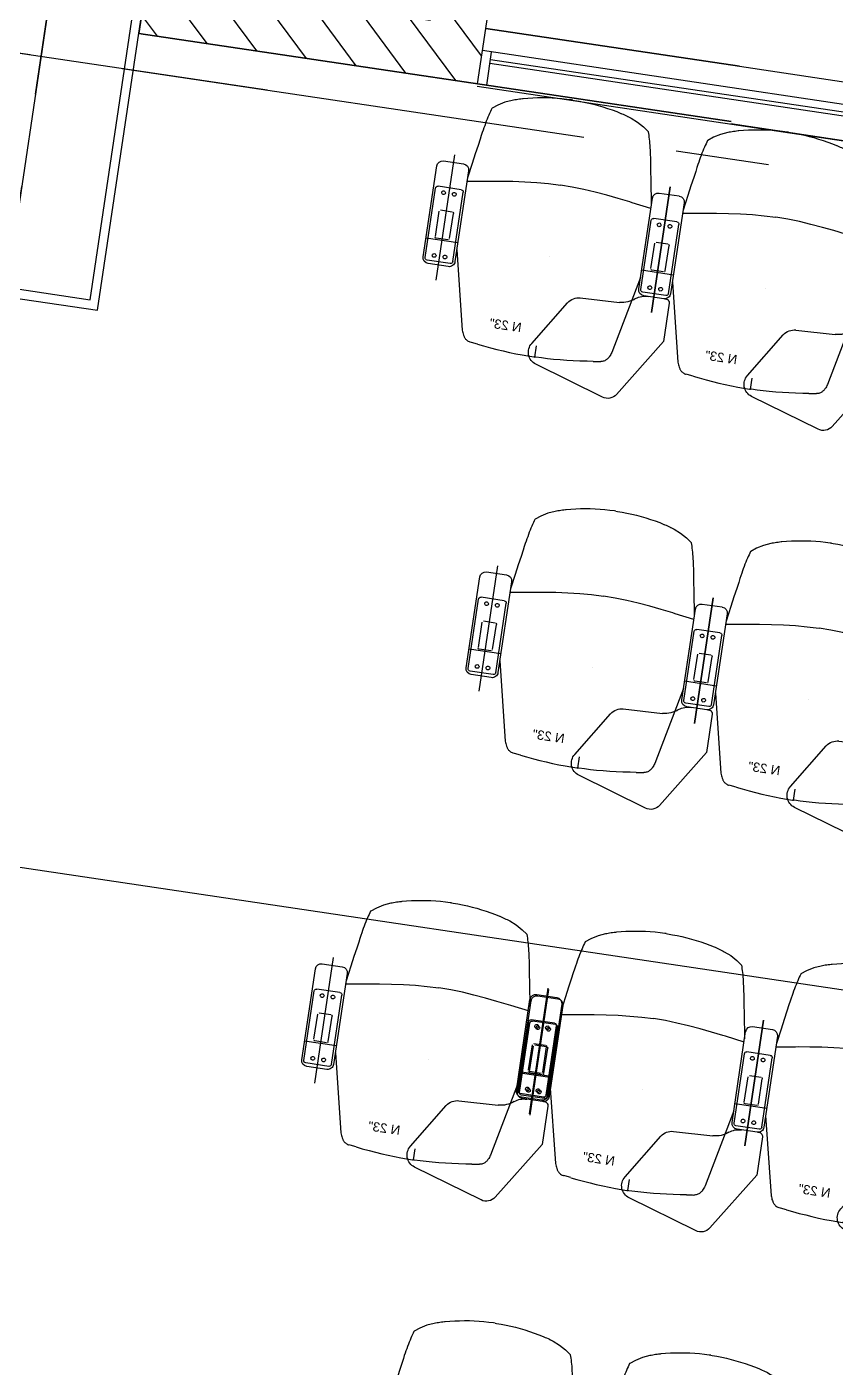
# Model space of a CAD drawing. Header units: millimetres. Extents: x 338 to 506, y 179 to 335.
# Drawn here: x 394.654 to 396.823, y 248.609 to 252.203 of the extents above; entities that cross this region are included whole.
import ezdxf

# ---------------------------------------------------------------- set-up
doc = ezdxf.new("R2010")
doc.units = ezdxf.units.MM
doc.linetypes.add('CENTER', pattern=[2, 1.25, -0.25, 0.25, -0.25])
doc.linetypes.add('DASHED2', pattern=[0.375, 0.25, -0.125])
for name, color, linetype in [('COLUMNAS', 252, 'Continuous'), ('CUBIERTA', 254, 'Continuous'), ('EJES-COLUMNAS', 3, 'CENTER'), ('EJES_DE_COLUMNA', 255, 'DASHED2'), ('MUROS', 32, 'Continuous'), ('NOVA_PLUS_21__', 6, 'Continuous'), ('NOVA_PLUS_22__', 162, 'Continuous'), ('PISO', 253, 'Continuous'), ('REJAS', 151, 'Continuous'), ('ZAPATA', 5, 'Continuous')]:
    doc.layers.add(name, color=color, linetype=linetype)
doc.styles.get("Standard").update_dxf_attribs({"font": 'ARIALUNI.ttf'})

# ---------------------------------------------------------------- blocks, each defined once
blk = doc.blocks.new('ZAPATA')
at = {"layer": 'ZAPATA', "linetype": 'Continuous'}
for p, q in [((-31.5, 0), (31.5, 0)), ((-37.5, -194), (-37.5, -6)), ((37.5, -194), (37.5, -6)), ((-19.8, -134.2), (-19.8, -65.8)), ((15.8, -61.8), (-15.8, -61.8)), ((19.8, -65.8), (19.8, -134.2)), ((-15.8, -138.2), (15.8, -138.2)), ((-31.5, -200), (31.5, -200))]:
    blk.add_line(p, q, dxfattribs=at)
at = {"layer": 'ZAPATA', "linetype": 'Continuous', "const_width": 0.15, "flags": 128}
for points in [[(-15.8, -61.8), (-17.2, -62), (-18.2, -62.6)], [(18.2, -62.6), (17, -62), (15.8, -61.8)], [(19.2, -63.7), (19.6, -64.5), (19.8, -65.8)], [(-19.2, -136.3), (-19.7, -135.1), (-19.8, -134.2)], [(-18.2, -137.4), (-17, -138), (-15.8, -138.2)], [(19.8, -134.2), (19.6, -135.5), (19.2, -136.3)]]:
    blk.add_lwpolyline(points, dxfattribs=at)
at = {"layer": 'ZAPATA', "linetype": 'Continuous'}
for centre, radius, start, end in [((-31.5, -6), 6, 90, 180), ((31.5, -6), 6, 0, 90), ((-14.5, -15), 5, 1.1673, 358.8327), ((14.5, -15), 5, 181.1673, 178.8327), ((-15.8, -65.8), 4, 147.7923, 180), ((-15.8, -65.8), 4, 125.9209, 147.7923), ((-15.8, -134.2), 4, 212.2077, 234.0791), ((15.8, -134.2), 4, 270, 305.9209), ((15.8, -134.2), 4, 305.9209, 327.8595), ((-31.5, -194), 6, 180, 270), ((-14.5, -185), 5, 1.1673, 358.8327), ((14.5, -185), 5, 181.1673, 178.8327), ((31.5, -194), 6, 270, 0)]:
    blk.add_arc(centre, radius, start, end, dxfattribs=at)
blk = doc.blocks.new('BRAZO_FORMALITE')
at = {"layer": 'NOVA_PLUS_21__', "color": 0}
for p, q in [((0, 0.2318), (0, -0.1085)), ((-0.0431, 0.1948), (-0.0431, -0.0515)), ((0.027, 0.2109), (-0.027, 0.2109)), ((0.0431, -0.0515), (0.0431, 0.1948)), ((0.0431, 0), (-0.0431, 0)), ((-0.027, -0.0675), (0.027, -0.0675))]:
    blk.add_line(p, q, dxfattribs=at)
for centre, start, end in [((-0.027, 0.1948), 90, 180), ((0.027, 0.1948), 0, 90), ((-0.027, -0.0515), 180, 270), ((0.027, -0.0515), 270, 0)]:
    blk.add_arc(centre, 0.016, start, end, dxfattribs=at)
at = {"xscale": 0.0009999999310821, "yscale": 0.0009999999310821, "zscale": 0.0009999999310821}
blk.add_blockref('ZAPATA', (0, 0.1415), dxfattribs=at)
blk = doc.blocks.new('BRAZO_CON_MESA')
at = {"layer": 'NOVA_PLUS_21__', "color": 0}
for p, q in [((0, -0.1085), (0, 0.2318)), ((-0.0431, 0.1948), (-0.0431, -0.0515)), ((0.027, 0.2109), (-0.027, 0.2109)), ((0.0431, -0.0515), (0.0431, 0.1948)), ((0.0431, 0), (-0.0431, 0)), ((-0.027, -0.0675), (0.027, -0.0675))]:
    blk.add_line(p, q, dxfattribs=at)
at = {"layer": 'NOVA_PLUS_21__', "color": 254}
for p, q in [((-0.0431, -0.0775), (-0.0431, -0.1812)), ((0.1949, -0.0983), (0.0891, -0.0946)), ((0.3054, -0.2379), (0.2263, -0.116)), ((-0.0431, -0.1812), (0.0603, -0.3396)), ((0.097, -0.3526), (0.2863, -0.2918))]:
    blk.add_line(p, q, dxfattribs=at)
at = {"layer": 'NOVA_PLUS_21__', "color": 0}
for centre, start, end in [((-0.027, 0.1948), 90, 180), ((0.027, 0.1948), 0, 90), ((-0.027, -0.0515), 180, 270), ((0.027, -0.0515), 270, 0)]:
    blk.add_arc(centre, 0.016, start, end, dxfattribs=at)
at = {"layer": 'NOVA_PLUS_21__', "color": 254}
for centre, radius, start, end in [((-0.0322, -0.0779), 0.0109, 75.3445, 178.2176), ((0.0156, -0.1206), 0.0531, 52.718, 90), ((0.0916, -0.0273), 0.0673, 229.3525, 267.8373), ((0.1935, -0.1373), 0.0391, 33, 88), ((0.2752, -0.2575), 0.036, 288, 33), ((0.0871, -0.3221), 0.032, 213, 288)]:
    blk.add_arc(centre, radius, start, end, dxfattribs=at)
at = {"xscale": 0.0009999999310821, "yscale": 0.0009999999310821, "zscale": 0.0009999999310821}
blk.add_blockref('ZAPATA', (0, 0.1415), dxfattribs=at)
blk = doc.blocks.new('*U15')
at = {"layer": 'NOVA_PLUS_22__', "color": 1}
blk.add_text('N 23"', height=0.025, dxfattribs=at).set_placement((0.0468, 0.0602))
blk = doc.blocks.new('SILLA_NOVA_CON_MESA_23')
at = {"layer": 'NOVA_PLUS_22__', "color": 1}
for p, q in [((-0.1075, 0.6854), (-0.1203, 0.6828)), ((-0.0947, 0.6878), (-0.1075, 0.6854)), ((-0.0818, 0.6899), (-0.0947, 0.6878)), ((-0.0689, 0.6917), (-0.0818, 0.6899)), ((-0.0559, 0.6932), (-0.0689, 0.6917)), ((-0.0429, 0.6943), (-0.0559, 0.6932)), ((-0.0299, 0.6952), (-0.0429, 0.6943)), ((-0.0168, 0.6957), (-0.0299, 0.6952)), ((-0.0038, 0.696), (-0.0168, 0.6957)), ((0, 0.696), (-0.0038, 0.696)), ((0, 0.696), (0.0038, 0.696)), ((0.0038, 0.696), (0.0168, 0.6957)), ((0.0168, 0.6957), (0.0299, 0.6952)), ((0.0299, 0.6952), (0.0429, 0.6943)), ((0.0429, 0.6943), (0.0559, 0.6932)), ((0.0559, 0.6932), (0.0689, 0.6917)), ((0.0689, 0.6917), (0.0818, 0.6899)), ((0.0818, 0.6899), (0.0947, 0.6878)), ((0.0947, 0.6878), (0.1075, 0.6854)), ((0.1075, 0.6854), (0.1203, 0.6828)), ((-0.1976, 0.6529), (-0.2113, 0.6426)), ((-0.1796, 0.6635), (-0.1976, 0.6529)), ((-0.161, 0.6711), (-0.1796, 0.6635)), ((-0.1575, 0.6724), (-0.161, 0.6711)), ((-0.1539, 0.6737), (-0.1575, 0.6724)), ((-0.1502, 0.6749), (-0.1539, 0.6737)), ((-0.1511, 0.6727), (-0.151, 0.6727)), ((-0.1464, 0.6761), (-0.1502, 0.6749)), ((-0.1425, 0.6772), (-0.1464, 0.6761)), ((-0.1385, 0.6783), (-0.1425, 0.6772)), ((-0.1346, 0.6794), (-0.1385, 0.6783)), ((-0.1325, 0.6799), (-0.1346, 0.6794)), ((-0.1203, 0.6828), (-0.1324, 0.6799)), ((0.1203, 0.6828), (0.1324, 0.6799)), ((0.1325, 0.6799), (0.1346, 0.6794)), ((0.1346, 0.6794), (0.1385, 0.6783)), ((0.1385, 0.6783), (0.1425, 0.6772)), ((0.1425, 0.6772), (0.1464, 0.6761)), ((0.1464, 0.6761), (0.1502, 0.6749)), ((0.1502, 0.6749), (0.1539, 0.6737)), ((0.1539, 0.6737), (0.1575, 0.6724)), ((0.1575, 0.6724), (0.161, 0.6711)), ((0.161, 0.6711), (0.1796, 0.6635)), ((0.1796, 0.6635), (0.1976, 0.6529)), ((0.1976, 0.6529), (0.2113, 0.6426)), ((-0.2201, 0.6119), (-0.2214, 0.606)), ((-0.2187, 0.6175), (-0.2201, 0.6119)), ((-0.2173, 0.6229), (-0.2187, 0.6175)), ((-0.2159, 0.628), (-0.2173, 0.6229)), ((-0.2145, 0.633), (-0.2159, 0.628)), ((-0.213, 0.6377), (-0.2145, 0.633)), ((-0.2116, 0.6419), (-0.213, 0.6377)), ((-0.2113, 0.6426), (-0.2116, 0.6419)), ((0.2113, 0.6426), (0.2116, 0.6419)), ((0.2116, 0.6419), (0.213, 0.6377)), ((0.213, 0.6377), (0.2145, 0.633)), ((0.2145, 0.633), (0.2159, 0.628)), ((0.2159, 0.628), (0.2173, 0.6229)), ((0.2173, 0.6229), (0.2187, 0.6175)), ((0.2187, 0.6175), (0.2201, 0.6119)), ((0.2201, 0.6119), (0.2214, 0.606)), ((-0.2264, 0.5814), (-0.2277, 0.5743)), ((-0.2252, 0.5877), (-0.2264, 0.5814)), ((-0.224, 0.5935), (-0.2252, 0.5877)), ((-0.2227, 0.5999), (-0.224, 0.5935)), ((-0.2214, 0.606), (-0.2227, 0.5999)), ((0.2214, 0.606), (0.2227, 0.5999)), ((0.2227, 0.5999), (0.224, 0.5935)), ((0.224, 0.5935), (0.2252, 0.5877)), ((0.2252, 0.5877), (0.2264, 0.5814)), ((0.2264, 0.5814), (0.2277, 0.5743)), ((-0.2309, 0.5555), (-0.2338, 0.5383)), ((-0.2291, 0.566), (-0.2309, 0.5555)), ((-0.2277, 0.5743), (-0.2291, 0.566)), ((0.2277, 0.5743), (0.2291, 0.566)), ((0.2291, 0.566), (0.2309, 0.5555)), ((0.2309, 0.5555), (0.2338, 0.5383)), ((-0.2375, 0.5169), (-0.249, 0.4481)), ((-0.2377, 0.5154), (-0.2422, 0.4885)), ((-0.2338, 0.5383), (-0.2377, 0.5154)), ((0.2338, 0.5383), (0.2377, 0.5154)), ((0.2377, 0.5154), (0.2422, 0.4885)), ((0.2422, 0.4885), (0.249, 0.4481)), ((-0.249, 0.4395), (-0.1974, 0.4474)), ((-0.1974, 0.4474), (-0.1904, 0.4485)), ((-0.1904, 0.4485), (-0.1589, 0.4531)), ((-0.1589, 0.4531), (-0.1272, 0.4572)), ((-0.1272, 0.4572), (-0.0955, 0.4607)), ((-0.0955, 0.4607), (-0.0637, 0.4634)), ((-0.0637, 0.4634), (-0.0319, 0.4652)), ((-0.0319, 0.4652), (0, 0.4658)), ((0.0319, 0.4652), (0, 0.4658)), ((0.0637, 0.4634), (0.0319, 0.4652)), ((0.0955, 0.4607), (0.0637, 0.4634)), ((0.1272, 0.4572), (0.0955, 0.4607)), ((0.1589, 0.4531), (0.1272, 0.4572)), ((0.1904, 0.4485), (0.1589, 0.4531)), ((0.1974, 0.4474), (0.1904, 0.4485)), ((0.249, 0.4395), (0.1974, 0.4474)), ((-0.2552, 0.4112), (-0.2552, 0.4112)), ((-0.249, 0.2529), (-0.2027, 0.0429)), ((0, 0.273), (0, 0.273)), ((0.249, 0.253), (0.2027, 0.0429)), ((-0.2027, 0.0429), (-0.2015, 0.0396)), ((-0.2015, 0.0396), (-0.2003, 0.0365)), ((-0.2003, 0.0365), (-0.1991, 0.0335)), ((0.2003, 0.0365), (0.1991, 0.0335)), ((0.2015, 0.0396), (0.2003, 0.0365)), ((0.2027, 0.0429), (0.2015, 0.0396)), ((-0.1991, 0.0335), (-0.1975, 0.0302)), ((-0.1975, 0.0302), (-0.1965, 0.0283)), ((-0.1965, 0.0283), (-0.1956, 0.0269)), ((-0.1956, 0.0269), (-0.1948, 0.0256)), ((-0.1948, 0.0256), (-0.1938, 0.0243)), ((-0.1938, 0.0243), (-0.1928, 0.023)), ((-0.1928, 0.023), (-0.1916, 0.0218)), ((-0.1916, 0.0218), (-0.1903, 0.0205)), ((-0.1903, 0.0205), (-0.1887, 0.0192)), ((-0.1887, 0.0192), (-0.1869, 0.018)), ((-0.1869, 0.018), (-0.1849, 0.0168)), ((-0.1849, 0.0168), (-0.1827, 0.0158)), ((-0.1827, 0.0158), (-0.1803, 0.015)), ((-0.1803, 0.015), (-0.1778, 0.0144)), ((-0.1778, 0.0144), (-0.1766, 0.0142)), ((-0.1731, 0.0138), (-0.1766, 0.0142)), ((-0.1766, 0.0142), (-0.1766, 0.0142)), ((-0.1569, 0.0116), (-0.1731, 0.0138)), ((-0.1569, 0.0115), (-0.1402, 0.0094)), ((-0.1402, 0.0094), (-0.1212, 0.0072)), ((-0.1212, 0.0072), (-0.1034, 0.0054)), ((-0.1034, 0.0054), (-0.0864, 0.0038)), ((-0.0864, 0.0038), (-0.0683, 0.0024)), ((-0.0683, 0.0024), (-0.051, 0.0014)), ((-0.051, 0.0014), (-0.0343, 0.0006)), ((-0.0343, 0.0006), (-0.0183, 0.0002)), ((-0.0183, 0.0002), (-0.0027, 0)), ((-0.0027, 0), (0, 0)), ((0, 0), (0, 0.0301)), ((0, 0), (0, 0.0301)), ((0.0027, 0), (0, 0)), ((0.0183, 0.0002), (0.0027, 0)), ((0.0343, 0.0006), (0.0183, 0.0002)), ((0.051, 0.0014), (0.0343, 0.0006)), ((0.0683, 0.0024), (0.051, 0.0014)), ((0.0864, 0.0038), (0.0683, 0.0024)), ((0.1034, 0.0054), (0.0864, 0.0038)), ((0.1212, 0.0072), (0.1034, 0.0054)), ((0.1402, 0.0094), (0.1212, 0.0072)), ((0.1569, 0.0115), (0.1402, 0.0094)), ((0.1569, 0.0116), (0.1731, 0.0138)), ((0.1731, 0.0138), (0.1766, 0.0142)), ((0.1778, 0.0144), (0.1766, 0.0142)), ((0.1766, 0.0142), (0.1766, 0.0142)), ((0.1803, 0.015), (0.1778, 0.0144)), ((0.1827, 0.0158), (0.1803, 0.015)), ((0.1849, 0.0168), (0.1827, 0.0158)), ((0.1869, 0.018), (0.1849, 0.0168)), ((0.1887, 0.0192), (0.1869, 0.018)), ((0.1903, 0.0205), (0.1887, 0.0192)), ((0.1916, 0.0218), (0.1903, 0.0205)), ((0.1928, 0.023), (0.1916, 0.0218)), ((0.1938, 0.0243), (0.1928, 0.023)), ((0.1948, 0.0256), (0.1938, 0.0243)), ((0.1956, 0.0269), (0.1948, 0.0256)), ((0.1965, 0.0283), (0.1956, 0.0269)), ((0.1975, 0.0302), (0.1965, 0.0283)), ((0.1991, 0.0335), (0.1975, 0.0302))]:
    blk.add_line(p, q, dxfattribs=at)
for name, p in [('BRAZO_CON_MESA', (-0.2921, 0.273)), ('BRAZO_FORMALITE', (0.2921, 0.273)), ('*U15', (0, 0))]:
    blk.add_blockref(name, p)
blk = doc.blocks.new('*X95')
at = {"color": 0}
for p, q in [((2962.8749, 1981.8581), (2963.0055, 1981.9887)), ((2962.9902, 1981.8387), (2963.1402, 1981.9887)), ((2963.1249, 1981.8387), (2963.2749, 1981.9887)), ((2963.2596, 1981.8387), (2963.4096, 1981.9887)), ((2963.3943, 1981.8387), (2963.5443, 1981.9887)), ((2963.529, 1981.8387), (2963.679, 1981.9887)), ((2963.5749, 1981.7499), (2963.7249, 1981.8999)), ((2963.5749, 1981.6152), (2963.6975, 1981.7378)), ((2963.6975, 1981.7378), (2963.7249, 1981.7652)), ((2963.5749, 1981.4805), (2963.7249, 1981.6305)), ((2962.7249, 1981.4387), (2962.7749, 1981.4887)), ((2963.5749, 1981.3458), (2963.7249, 1981.4958)), ((2962.7249, 1981.304), (2962.8749, 1981.454)), ((2963.5749, 1981.2111), (2963.7249, 1981.3611)), ((2962.7249, 1981.1693), (2962.8749, 1981.3193)), ((2963.5749, 1981.0764), (2963.7249, 1981.2264)), ((2962.7249, 1981.0346), (2962.8749, 1981.1846)), ((2963.5749, 1980.9417), (2963.7249, 1981.0917)), ((2962.7249, 1980.8999), (2962.8749, 1981.0499)), ((2963.5749, 1980.807), (2963.7249, 1980.957)), ((2962.7249, 1980.7652), (2962.8749, 1980.9152)), ((2963.4742, 1980.5715), (2963.7249, 1980.8222)), ((2962.7249, 1980.6305), (2962.8749, 1980.7805)), ((2962.8007, 1980.5715), (2962.9506, 1980.7215)), ((2962.9354, 1980.5715), (2963.0852, 1980.7214)), ((2963.0701, 1980.5715), (2963.2198, 1980.7213)), ((2963.2048, 1980.5715), (2963.3544, 1980.7212)), ((2963.3395, 1980.5715), (2963.489, 1980.7211)), ((2963.6089, 1980.5715), (2963.7249, 1980.6875))]:
    blk.add_line(p, q, dxfattribs=at)
blk = doc.blocks.new('SALON_MULTIPLE')
at = {"layer": 'MUROS'}
for p, q in [((2962.7249, 1980.57153), (2962.8749, 1980.57153)), ((2962.8749, 1979.8844), (2962.8749, 1974.9796))]:
    blk.add_line(p, q, dxfattribs=at)
blk.add_lwpolyline([(2962.8749, 1980.57153), (2962.8749, 1979.8844), (2962.8749, 1980.57153), (2962.8749, 1980.57153), (2963.7249, 1980.57153), (2963.7249, 1981.98867), (2962.8749, 1981.98867), (2962.8749, 1981.83867), (2962.8749, 1981.83867), (2963.5749, 1981.83867), (2963.5749, 1980.72098), (2963.5749, 1980.72098), (2962.8749, 1980.72153), (2962.8749, 1981.48867), (2962.7249, 1981.48867), (2962.7249, 1979.8844), (2962.7249, 1981.48867), (2962.8749, 1981.48867), (2962.8749, 1980.72153)], dxfattribs=at)
at = {"layer": 'PISO'}
blk.add_line((2960.46736, 1972.97534), (2960.46736, 1981.73534), dxfattribs=at)
at = {"layer": 'REJAS', "color": 152}
blk.add_line((2962.71858, 1980.57135), (2962.71858, 1977.89135), dxfattribs=at)
at = {"layer": 'REJAS', "color": 18}
for p, q in [((2962.7249, 1980.57153), (2962.8149, 1980.57153)), ((2962.7249, 1980.54653), (2962.8149, 1980.54653)), ((2962.7849, 1980.54653), (2962.7849, 1977.91653)), ((2962.7949, 1980.54653), (2962.7949, 1977.91653)), ((2962.8149, 1977.89153), (2962.8149, 1980.57153))]:
    blk.add_line(p, q, dxfattribs=at)
at = {"layer": 'REJAS', "color": 30}
blk.add_line((2962.71858, 1974.97942), (2962.71858, 1979.88422), dxfattribs=at)
at = {"xscale": -1.000002162051302, "yscale": 1.000002162051302, "zscale": 1.000002162051302, "rotation": 270}
for p in [(2959.84769, 1980.31662), (2962.02339, 1980.3119), (2958.75101, 1980.03573), (2960.95101, 1980.03573), (2959.85101, 1979.73579), (2962.02339, 1979.7277), (2958.75101, 1979.45153), (2960.95101, 1979.45153), (2959.85101, 1979.15158)]:
    blk.add_blockref('SILLA_NOVA_CON_MESA_23', p, dxfattribs=at)
at = {"layer": 'MUROS', "linetype": 'Continuous'}
blk.add_blockref('*X95', (0, 0), dxfattribs=at)
blk = doc.blocks.new('EJES_ESTRUCTURALES')
at = {"layer": 'EJES_DE_COLUMNA', "color": 9, "linetype": 'CENTER'}
for p, q in [((701.07988, 131.2663), (701.07988, 199.7363)), ((661.47768, 196.7363), (759.37077, 196.7363))]:
    blk.add_line(p, q, dxfattribs=at)
blk = doc.blocks.new('COLUMNAS')
at = {"layer": 'COLUMNAS', "color": 6}
for p, q in [((-577.8526, 220.8193), (-577.8526, 220.3193)), ((-577.8276, 220.7935), (-577.8276, 220.3434)), ((-577.8276, 220.3434), (-576.9776, 220.3434)), ((-577.8526, 220.3193), (-576.9526, 220.3193))]:
    blk.add_line(p, q, dxfattribs=at)
at = {"layer": 'EJES-COLUMNAS'}
for p, q in [((-577.2026, 219.9571), (-577.2026, 221.1571)), ((-577.2026, 219.9571), (-577.2026, 221.1571)), ((-576.6026, 220.5693), (-577.8026, 220.5693))]:
    blk.add_line(p, q, dxfattribs=at)
blk = doc.blocks.new('A$C7152A42C')
at = {"layer": 'CUBIERTA'}
blk.add_blockref('COLUMNAS', (647.06158, -119.11823), dxfattribs=at)
at = {"layer": 'EJES_DE_COLUMNA'}
blk.add_blockref('EJES_ESTRUCTURALES', (-631.22088, -95.28525), dxfattribs=at)
at = {"layer": 'MUROS', "color": 4}
blk.add_blockref('SALON_MULTIPLE', (-2892.7659, -1880.28762), dxfattribs=at)

msp = doc.modelspace()

# ---------------------------------------------------------------- block references
at = {"layer": 'MUROS', "color": 32, "rotation": 81.53046525965426}
msp.add_blockref('A$C7152A42C', (484.7482, 168.0844), dxfattribs=at)

doc.saveas('drawing.dxf')
